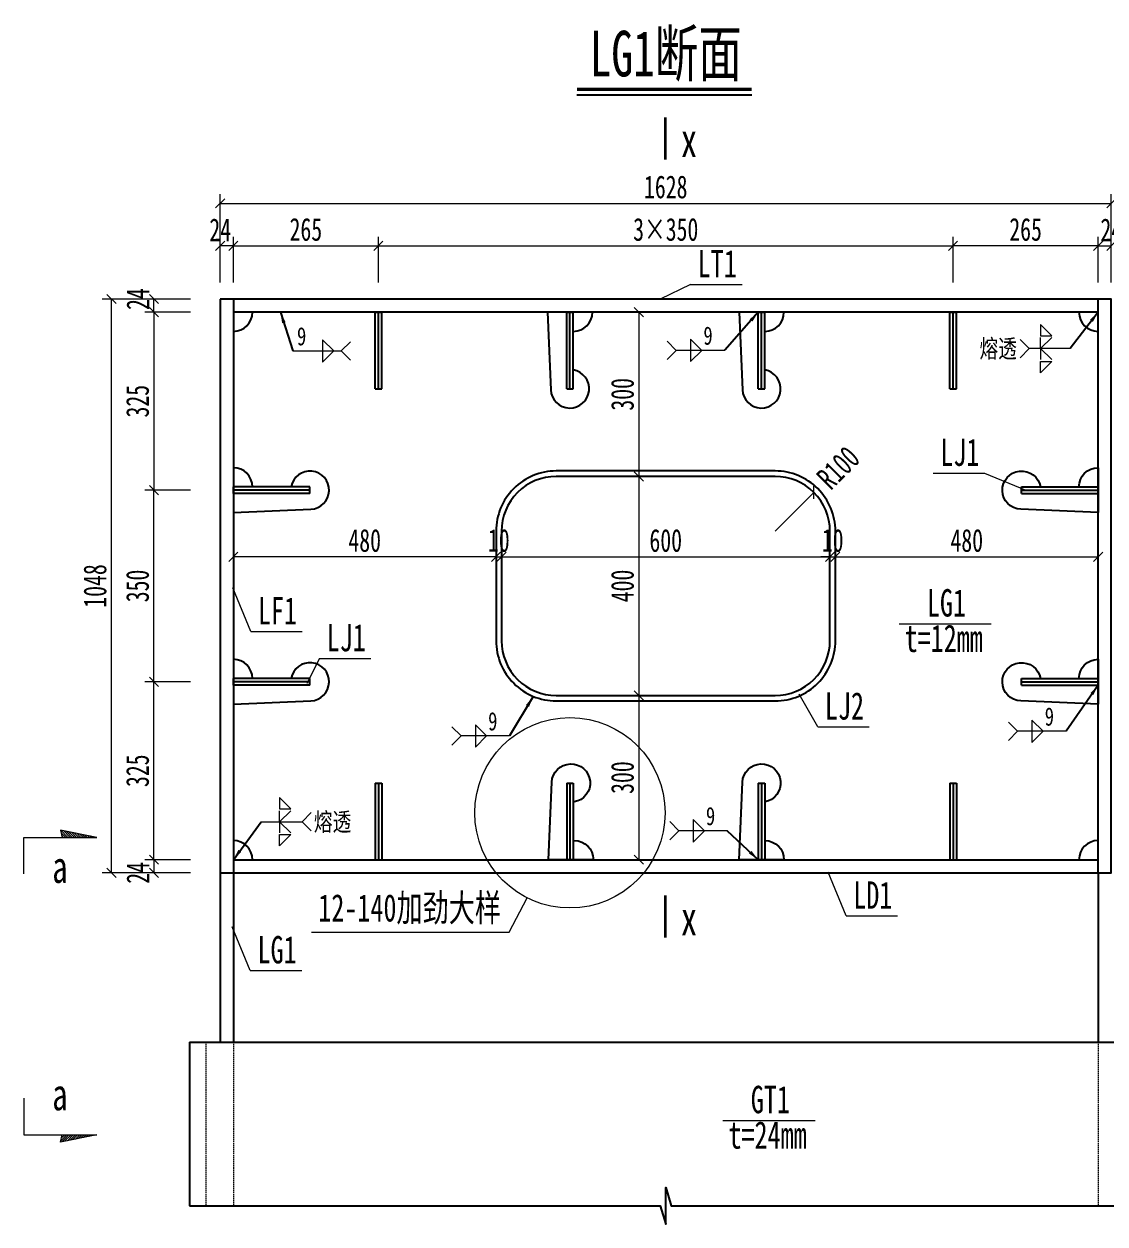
# Model space of a CAD drawing. Header units: millimetres. Extents: x -89049 to 410567, y -307459 to -100425.
# Drawn here: x 78221 to 80196, y -266359 to -264167 of the extents above; entities that cross this region are included whole.
import ezdxf
from ezdxf.enums import TextEntityAlignment as Align

# ---------------------------------------------------------------- set-up
doc = ezdxf.new("R2010")
doc.units = ezdxf.units.MM
doc.linetypes.add('DASHED', pattern=[0.75, 0.5, -0.25])
doc.layers.get('Defpoints').update_dxf_attribs({"color": 8})
for name, color, linetype, lineweight in [('Dim', 4, 'Continuous', 15), ('文字', 7, 'Continuous', 15), ('标注线及字体', 2, 'Continuous', 15), ('粗线', 3, 'Continuous', 35), ('细实线', 4, 'Continuous', 15), ('虚线', 7, 'DASHED', 13), ('钢板粗线', 1, 'Continuous', 25)]:
    doc.layers.add(name, color=color, linetype=linetype, lineweight=lineweight)
doc.layers.add('Text', color=4, linetype='Continuous')
doc.styles.add('111', font='', dxfattribs={"width": 0.7})
doc.styles.add('BM_Dim', font='', dxfattribs={"width": 0.85})
doc.styles.add('SMEDI', font='', dxfattribs={"width": 0.75})
doc.styles.get("Standard").update_dxf_attribs({"font": ''})
doc.styles.get('111').set_extended_font_data('仿宋_GB2312')
doc.styles.get('BM_Dim').set_extended_font_data('仿宋_GB2312')
doc.styles.get('SMEDI').set_extended_font_data('仿宋_GB2312')
doc.styles.get('Standard').set_extended_font_data('仿宋_GB2312')
doc.dimstyles.new('200', dxfattribs={"dimscale": 0, "dimtxt": 2.5, "dimasz": 1, "dimexe": 1, "dimexo": 1, "dimgap": 0.6, "dimtad": 1, "dimdec": 0, "dimdsep": 46, "dimtxsty": '111', "dimblk": 'OBLIQUE', "dimcen": 0, "dimclrd": 4, "dimclre": 4, "dimclrt": 4, "dimadec": 1, "dimazin": 2, "dimtfac": 1, "dimtdec": 0, "dimtix": 1, "dimtmove": 2, "dimatfit": 3, "dimfxl": 4, "dimfxlon": 1, "dimtolj": 1, "dimlwd": -1, "dimlwe": -1, "dimarcsym": 0})
doc.dimstyles.new('MSteel_1.0_1.0', dxfattribs={"dimtxt": 3, "dimasz": 1.2, "dimexe": 1, "dimexo": 1, "dimgap": 1, "dimtad": 3, "dimtoh": 1, "dimdec": 0, "dimzin": 0, "dimdsep": 46, "dimtxsty": 'Standard', "dimblk": 'ARCHTICK', "dimcen": 0.09, "dimclrd": 3, "dimclre": 3, "dimadec": 0, "dimazin": 0, "dimtfac": 1, "dimtdec": 4, "dimtofl": 0, "dimtmove": 0, "dimatfit": 3, "dimfxl": 1, "dimtolj": 1, "dimtzin": 0, "dimarcsym": 0})

# ---------------------------------------------------------------- blocks, each defined once
blk = doc.blocks.new('12-140加劲 有焊孔')
at = {"layer": '钢板粗线'}
for p, q in [((41, 0), (35, 141.5)), ((-41, 0), (41, 0))]:
    blk.add_line(p, q, dxfattribs=at)
for centre, start, end in [((0, 140), 2.441, 260.1291), ((-6, 0), 90, 180)]:
    blk.add_arc(centre, 35, start, end, dxfattribs=at)
blk = doc.blocks.new('12-140加劲 无焊孔')
at = {"layer": 'Defpoints'}
blk.add_line((0, -140), (0, 0), dxfattribs=at)
at = {"layer": '钢板粗线'}
for p, q in [((-6, 0), (6, 0)), ((-6, -140), (-6, 0)), ((6, -140), (6, 0)), ((-6, -140), (6, -140))]:
    blk.add_line(p, q, dxfattribs=at)
blk = doc.blocks.new('_Oblique')
at = {"color": 0, "linetype": 'ByBlock', "lineweight": -2}
blk.add_line((-0.5, -0.5), (0.5, 0.5), dxfattribs=at)
blk = doc.blocks.new('*D2202')
at = {"layer": 'Defpoints', "color": 0, "transparency": 16777216}
for p in [(78868.1, -264572.3), (78603.1, -264693.5), (78868.1, -264693.5)]:
    blk.add_point(p, dxfattribs=at)
at = {"layer": '细实线', "color": 4, "transparency": 16777216}
for p, q in [((78603.1, -264639), (78603.1, -264555.7)), ((78868.1, -264639), (78868.1, -264555.7)), ((78603.1, -264572.3), (78868.1, -264572.3))]:
    blk.add_line(p, q, dxfattribs=at)
at = {"layer": '细实线', "color": 4, "transparency": 16777216, "xscale": 16.66666666666666, "yscale": 16.66666666666666, "zscale": 16.66666666666666, "rotation": 180}
blk.add_blockref('_Oblique', (78603.1, -264572.3), dxfattribs=at)
at = {"layer": '细实线', "color": 4, "transparency": 16777216, "xscale": 16.66666666666666, "yscale": 16.66666666666666, "zscale": 16.66666666666666}
blk.add_blockref('_Oblique', (78868.1, -264572.3), dxfattribs=at)
at = {"layer": '细实线', "color": 4, "transparency": 16777216, "insert": (78735.6, -264542.5), "char_height": 41.67, "attachment_point": 5, "style": '111'}
blk.add_mtext('\\A1;265', dxfattribs=at)
blk = doc.blocks.new('*D2203')
at = {"layer": 'Defpoints', "color": 0, "transparency": 16777216}
for p in [(79918.1, -264572.3), (78868.1, -264693.5), (79918.1, -264693.5)]:
    blk.add_point(p, dxfattribs=at)
at = {"layer": '细实线', "color": 4, "transparency": 16777216}
for p, q in [((78868.1, -264639), (78868.1, -264555.7)), ((79918.1, -264639), (79918.1, -264555.7)), ((78868.1, -264572.3), (79918.1, -264572.3))]:
    blk.add_line(p, q, dxfattribs=at)
at = {"layer": '细实线', "color": 4, "transparency": 16777216, "xscale": 16.66666666666666, "yscale": 16.66666666666666, "zscale": 16.66666666666666, "rotation": 180}
blk.add_blockref('_Oblique', (78868.1, -264572.3), dxfattribs=at)
at = {"layer": '细实线', "color": 4, "transparency": 16777216, "xscale": 16.66666666666666, "yscale": 16.66666666666666, "zscale": 16.66666666666666}
blk.add_blockref('_Oblique', (79918.1, -264572.3), dxfattribs=at)
at = {"layer": '细实线', "color": 4, "transparency": 16777216, "insert": (79393.1, -264542.5), "char_height": 41.67, "attachment_point": 5, "style": '111'}
blk.add_mtext('\\A1;3×350', dxfattribs=at)
blk = doc.blocks.new('*D2204')
at = {"layer": 'Defpoints', "color": 0, "transparency": 16777216}
for p in [(79918.1, -264572.3), (79918.1, -264695.5), (80183.1, -264693.5)]:
    blk.add_point(p, dxfattribs=at)
at = {"layer": '细实线', "color": 4, "transparency": 16777216}
for p, q in [((79918.1, -264639), (79918.1, -264555.7)), ((80183.1, -264639), (80183.1, -264555.7)), ((80183.1, -264572.3), (79918.1, -264572.3))]:
    blk.add_line(p, q, dxfattribs=at)
at = {"layer": '细实线', "color": 4, "transparency": 16777216, "xscale": 16.66666666666666, "yscale": 16.66666666666666, "zscale": 16.66666666666666, "rotation": 180}
blk.add_blockref('_Oblique', (79918.1, -264572.3), dxfattribs=at)
at = {"layer": '细实线', "color": 4, "transparency": 16777216, "xscale": 16.66666666666666, "yscale": 16.66666666666666, "zscale": 16.66666666666666}
blk.add_blockref('_Oblique', (80183.1, -264572.3), dxfattribs=at)
at = {"layer": '细实线', "color": 4, "transparency": 16777216, "insert": (80050.6, -264542.5), "char_height": 41.67, "attachment_point": 5, "style": '111'}
blk.add_mtext('\\A1;265', dxfattribs=at)
blk = doc.blocks.new('*D2205')
at = {"layer": 'Defpoints', "color": 0, "transparency": 16777216}
for p in [(80207.1, -264494.7), (78579.1, -264669.5), (80207.1, -264669.5)]:
    blk.add_point(p, dxfattribs=at)
at = {"layer": '细实线', "color": 4, "transparency": 16777216}
for p, q in [((78579.1, -264561.4), (78579.1, -264478.1)), ((80207.1, -264561.4), (80207.1, -264478.1)), ((78579.1, -264494.7), (80207.1, -264494.7))]:
    blk.add_line(p, q, dxfattribs=at)
at = {"layer": '细实线', "color": 4, "transparency": 16777216, "xscale": 16.66666666666666, "yscale": 16.66666666666666, "zscale": 16.66666666666666, "rotation": 180}
blk.add_blockref('_Oblique', (78579.1, -264494.7), dxfattribs=at)
at = {"layer": '细实线', "color": 4, "transparency": 16777216, "xscale": 16.66666666666666, "yscale": 16.66666666666666, "zscale": 16.66666666666666}
blk.add_blockref('_Oblique', (80207.1, -264494.7), dxfattribs=at)
at = {"layer": '细实线', "color": 4, "transparency": 16777216, "insert": (79393.1, -264464.9), "char_height": 41.67, "attachment_point": 5, "style": '111'}
blk.add_mtext('\\A1;1628', dxfattribs=at)
blk = doc.blocks.new('*D2206')
at = {"layer": 'Defpoints', "color": 0, "transparency": 16777216}
for p in [(78579.1, -264572.3), (78579.1, -264693.5), (78603.1, -264693.5)]:
    blk.add_point(p, dxfattribs=at)
at = {"layer": '细实线', "color": 4, "transparency": 16777216}
for p, q in [((78579.1, -264639), (78579.1, -264555.7)), ((78603.1, -264639), (78603.1, -264555.7)), ((78603.1, -264572.3), (78579.1, -264572.3))]:
    blk.add_line(p, q, dxfattribs=at)
at = {"layer": '细实线', "color": 4, "transparency": 16777216, "xscale": 16.66666666666666, "yscale": 16.66666666666666, "zscale": 16.66666666666666, "rotation": 180}
blk.add_blockref('_Oblique', (78579.1, -264572.3), dxfattribs=at)
at = {"layer": '细实线', "color": 4, "transparency": 16777216, "xscale": 16.66666666666666, "yscale": 16.66666666666666, "zscale": 16.66666666666666}
blk.add_blockref('_Oblique', (78603.1, -264572.3), dxfattribs=at)
at = {"layer": '细实线', "color": 4, "transparency": 16777216, "insert": (78579.1, -264543), "char_height": 41.67, "attachment_point": 5, "style": '111'}
blk.add_mtext('\\A1;24', dxfattribs=at)
blk = doc.blocks.new('*D2207')
at = {"layer": 'Defpoints', "color": 0, "transparency": 16777216}
for p in [(80207.1, -264572.3), (80183.1, -264693.5), (80207.1, -264693.5)]:
    blk.add_point(p, dxfattribs=at)
at = {"layer": '细实线', "color": 4, "transparency": 16777216}
for p, q in [((80183.1, -264639), (80183.1, -264555.7)), ((80207.1, -264639), (80207.1, -264555.7)), ((80183.1, -264572.3), (80207.1, -264572.3))]:
    blk.add_line(p, q, dxfattribs=at)
at = {"layer": '细实线', "color": 4, "transparency": 16777216, "xscale": 16.66666666666666, "yscale": 16.66666666666666, "zscale": 16.66666666666666, "rotation": 180}
blk.add_blockref('_Oblique', (80183.1, -264572.3), dxfattribs=at)
at = {"layer": '细实线', "color": 4, "transparency": 16777216, "xscale": 16.66666666666666, "yscale": 16.66666666666666, "zscale": 16.66666666666666}
blk.add_blockref('_Oblique', (80207.1, -264572.3), dxfattribs=at)
at = {"layer": '细实线', "color": 4, "transparency": 16777216, "insert": (80207.1, -264543), "char_height": 41.67, "attachment_point": 5, "style": '111'}
blk.add_mtext('\\A1;24', dxfattribs=at)
blk = doc.blocks.new('*D2208')
at = {"layer": 'Defpoints', "color": 0, "transparency": 16777216}
for p in [(78458, -265368.5), (78603.1, -265368.5), (78579.1, -265693.5)]:
    blk.add_point(p, dxfattribs=at)
at = {"layer": '细实线', "color": 4, "transparency": 16777216}
for p, q in [((78524.6, -265368.5), (78441.3, -265368.5)), ((78458, -265693.5), (78458, -265368.5)), ((78524.6, -265693.5), (78441.3, -265693.5))]:
    blk.add_line(p, q, dxfattribs=at)
at = {"layer": '细实线', "color": 4, "transparency": 16777216, "xscale": 16.66666666666666, "yscale": 16.66666666666666, "zscale": 16.66666666666666}
for p, rotation in [((78458, -265368.5), 90), ((78458, -265693.5), 270)]:
    blk.add_blockref('_Oblique', p, dxfattribs=dict(at, rotation=rotation))
at = {"layer": '细实线', "color": 4, "transparency": 16777216, "insert": (78428.2, -265531), "char_height": 41.67, "attachment_point": 5, "rotation": 90, "style": '111'}
blk.add_mtext('\\A1;325', dxfattribs=at)
blk = doc.blocks.new('*D2209')
at = {"layer": 'Defpoints', "color": 0, "transparency": 16777216}
for p in [(78458, -265018.5), (78603.1, -265018.5), (78603.1, -265368.5)]:
    blk.add_point(p, dxfattribs=at)
at = {"layer": '细实线', "color": 4, "transparency": 16777216}
for p, q in [((78524.6, -265018.5), (78441.3, -265018.5)), ((78458, -265368.5), (78458, -265018.5)), ((78524.6, -265368.5), (78441.3, -265368.5))]:
    blk.add_line(p, q, dxfattribs=at)
at = {"layer": '细实线', "color": 4, "transparency": 16777216, "xscale": 16.66666666666666, "yscale": 16.66666666666666, "zscale": 16.66666666666666}
for p, rotation in [((78458, -265018.5), 90), ((78458, -265368.5), 270)]:
    blk.add_blockref('_Oblique', p, dxfattribs=dict(at, rotation=rotation))
at = {"layer": '细实线', "color": 4, "transparency": 16777216, "insert": (78428.2, -265193.5), "char_height": 41.67, "attachment_point": 5, "rotation": 90, "style": '111'}
blk.add_mtext('\\A1;350', dxfattribs=at)
blk = doc.blocks.new('*D2210')
at = {"layer": 'Defpoints', "color": 0, "transparency": 16777216}
for p in [(78579.1, -264693.5), (78458, -265018.5), (78603.1, -265018.5)]:
    blk.add_point(p, dxfattribs=at)
at = {"layer": '细实线', "color": 4, "transparency": 16777216}
for p, q in [((78524.6, -264693.5), (78441.3, -264693.5)), ((78458, -264693.5), (78458, -265018.5)), ((78524.6, -265018.5), (78441.3, -265018.5))]:
    blk.add_line(p, q, dxfattribs=at)
at = {"layer": '细实线', "color": 4, "transparency": 16777216, "xscale": 16.66666666666666, "yscale": 16.66666666666666, "zscale": 16.66666666666666}
for p, rotation in [((78458, -264693.5), 90), ((78458, -265018.5), 270)]:
    blk.add_blockref('_Oblique', p, dxfattribs=dict(at, rotation=rotation))
at = {"layer": '细实线', "color": 4, "transparency": 16777216, "insert": (78428.2, -264856), "char_height": 41.67, "attachment_point": 5, "rotation": 90, "style": '111'}
blk.add_mtext('\\A1;325', dxfattribs=at)
blk = doc.blocks.new('*D2211')
at = {"layer": 'Defpoints', "color": 0, "transparency": 16777216}
for p in [(78380.4, -264669.5), (78595.1, -264669.5), (78560.9, -265717.5)]:
    blk.add_point(p, dxfattribs=at)
at = {"layer": '细实线', "color": 4, "transparency": 16777216}
for p, q in [((78447, -264669.5), (78363.7, -264669.5)), ((78380.4, -265717.5), (78380.4, -264669.5)), ((78447, -265717.5), (78363.7, -265717.5))]:
    blk.add_line(p, q, dxfattribs=at)
at = {"layer": '细实线', "color": 4, "transparency": 16777216, "xscale": 16.66666666666666, "yscale": 16.66666666666666, "zscale": 16.66666666666666}
for p, rotation in [((78380.4, -264669.5), 90), ((78380.4, -265717.5), 270)]:
    blk.add_blockref('_Oblique', p, dxfattribs=dict(at, rotation=rotation))
at = {"layer": '细实线', "color": 4, "transparency": 16777216, "insert": (78350.5, -265193.5), "char_height": 41.67, "attachment_point": 5, "rotation": 90, "style": '111'}
blk.add_mtext('\\A1;1048', dxfattribs=at)
blk = doc.blocks.new('*D2212')
at = {"layer": 'Defpoints', "color": 0, "transparency": 16777216}
for p in [(78579.1, -265693.5), (78458, -265717.5), (78579.1, -265717.5)]:
    blk.add_point(p, dxfattribs=at)
at = {"layer": '细实线', "color": 4, "transparency": 16777216}
for p, q in [((78524.6, -265693.5), (78441.3, -265693.5)), ((78458, -265693.5), (78458, -265717.5)), ((78524.6, -265717.5), (78441.3, -265717.5))]:
    blk.add_line(p, q, dxfattribs=at)
at = {"layer": '细实线', "color": 4, "transparency": 16777216, "xscale": 16.66666666666666, "yscale": 16.66666666666666, "zscale": 16.66666666666666}
for p, rotation in [((78458, -265693.5), 90), ((78458, -265717.5), 270)]:
    blk.add_blockref('_Oblique', p, dxfattribs=dict(at, rotation=rotation))
at = {"layer": '细实线', "color": 4, "transparency": 16777216, "insert": (78428.6, -265717.5), "char_height": 41.67, "attachment_point": 5, "rotation": 90, "style": '111'}
blk.add_mtext('\\A1;24', dxfattribs=at)
blk = doc.blocks.new('*D2213')
at = {"layer": 'Defpoints', "color": 0, "transparency": 16777216}
for p in [(78458, -264669.5), (78579.1, -264669.5), (78579.1, -264693.5)]:
    blk.add_point(p, dxfattribs=at)
at = {"layer": '细实线', "color": 4, "transparency": 16777216}
for p, q in [((78524.6, -264669.5), (78441.3, -264669.5)), ((78458, -264693.5), (78458, -264669.5)), ((78524.6, -264693.5), (78441.3, -264693.5))]:
    blk.add_line(p, q, dxfattribs=at)
at = {"layer": '细实线', "color": 4, "transparency": 16777216, "xscale": 16.66666666666666, "yscale": 16.66666666666666, "zscale": 16.66666666666666}
for p, rotation in [((78458, -264669.5), 90), ((78458, -264693.5), 270)]:
    blk.add_blockref('_Oblique', p, dxfattribs=dict(at, rotation=rotation))
at = {"layer": '细实线', "color": 4, "transparency": 16777216, "insert": (78428.6, -264669.5), "char_height": 41.67, "attachment_point": 5, "rotation": 90, "style": '111'}
blk.add_mtext('\\A1;24', dxfattribs=at)
blk = doc.blocks.new('*D2214')
at = {"layer": 'Defpoints', "color": 0, "transparency": 16777216}
for p in [(79376.1, -264693.5), (79343.9, -264993.5), (79369.4, -264993.5)]:
    blk.add_point(p, dxfattribs=at)
at = {"layer": '细实线', "color": 4, "transparency": 16777216}
for p, q in [((79359.4, -264693.5), (79327.2, -264693.5)), ((79343.9, -264693.5), (79343.9, -264993.5)), ((79352.8, -264993.5), (79327.2, -264993.5))]:
    blk.add_line(p, q, dxfattribs=at)
at = {"layer": '细实线', "color": 4, "transparency": 16777216, "xscale": 16.66666666666666, "yscale": 16.66666666666666, "zscale": 16.66666666666666}
for p, rotation in [((79343.9, -264693.5), 90), ((79343.9, -264993.5), 270)]:
    blk.add_blockref('_Oblique', p, dxfattribs=dict(at, rotation=rotation))
at = {"layer": '细实线', "color": 4, "transparency": 16777216, "insert": (79314.1, -264843.5), "char_height": 41.67, "attachment_point": 5, "rotation": 90, "style": '111'}
blk.add_mtext('\\A1;300', dxfattribs=at)
blk = doc.blocks.new('*D2215')
at = {"layer": 'Defpoints', "color": 0, "transparency": 16777216}
for p in [(79376.1, -264993.5), (79343.9, -265393.5), (79369.4, -265393.5)]:
    blk.add_point(p, dxfattribs=at)
at = {"layer": '细实线', "color": 4, "transparency": 16777216}
for p, q in [((79359.4, -264993.5), (79327.2, -264993.5)), ((79343.9, -264993.5), (79343.9, -265393.5)), ((79352.8, -265393.5), (79327.2, -265393.5))]:
    blk.add_line(p, q, dxfattribs=at)
at = {"layer": '细实线', "color": 4, "transparency": 16777216, "xscale": 16.66666666666666, "yscale": 16.66666666666666, "zscale": 16.66666666666666}
for p, rotation in [((79343.9, -264993.5), 90), ((79343.9, -265393.5), 270)]:
    blk.add_blockref('_Oblique', p, dxfattribs=dict(at, rotation=rotation))
at = {"layer": '细实线', "color": 4, "transparency": 16777216, "insert": (79314.1, -265193.5), "char_height": 41.67, "attachment_point": 5, "rotation": 90, "style": '111'}
blk.add_mtext('\\A1;400', dxfattribs=at)
blk = doc.blocks.new('*D2216')
at = {"layer": 'Defpoints', "color": 0, "transparency": 16777216}
for p in [(79376.1, -265393.5), (79343.9, -265693.5), (79369.4, -265693.5)]:
    blk.add_point(p, dxfattribs=at)
at = {"layer": '细实线', "color": 4, "transparency": 16777216}
for p, q in [((79359.4, -265393.5), (79327.2, -265393.5)), ((79343.9, -265393.5), (79343.9, -265693.5)), ((79352.8, -265693.5), (79327.2, -265693.5))]:
    blk.add_line(p, q, dxfattribs=at)
at = {"layer": '细实线', "color": 4, "transparency": 16777216, "xscale": 16.66666666666666, "yscale": 16.66666666666666, "zscale": 16.66666666666666}
for p, rotation in [((79343.9, -265393.5), 90), ((79343.9, -265693.5), 270)]:
    blk.add_blockref('_Oblique', p, dxfattribs=dict(at, rotation=rotation))
at = {"layer": '细实线', "color": 4, "transparency": 16777216, "insert": (79314.1, -265543.5), "char_height": 41.67, "attachment_point": 5, "rotation": 90, "style": '111'}
blk.add_mtext('\\A1;300', dxfattribs=at)
blk = doc.blocks.new('*D2217')
at = {"layer": 'Defpoints', "color": 0, "transparency": 16777216}
for p in [(79703.1, -265140.4), (79693.1, -265193.5), (79703.1, -265193.5)]:
    blk.add_point(p, dxfattribs=at)
at = {"layer": '细实线', "color": 4, "transparency": 16777216}
for p, q in [((79693.1, -265140.4), (79676.5, -265140.4)), ((79693.1, -265176.8), (79693.1, -265123.8)), ((79693.1, -265140.4), (79703.1, -265140.4)), ((79703.1, -265176.8), (79703.1, -265123.8)), ((79703.1, -265140.4), (79719.8, -265140.4))]:
    blk.add_line(p, q, dxfattribs=at)
at = {"layer": '细实线', "color": 4, "transparency": 16777216, "xscale": 16.66666666666666, "yscale": 16.66666666666666, "zscale": 16.66666666666666}
blk.add_blockref('_Oblique', (79693.1, -265140.4), dxfattribs=at)
at = {"layer": '细实线', "color": 4, "transparency": 16777216, "xscale": 16.66666666666666, "yscale": 16.66666666666666, "zscale": 16.66666666666666, "rotation": 180}
blk.add_blockref('_Oblique', (79703.1, -265140.4), dxfattribs=at)
at = {"layer": '细实线', "color": 4, "transparency": 16777216, "insert": (79698.1, -265110.6), "char_height": 41.67, "attachment_point": 5, "style": '111'}
blk.add_mtext('\\A1;10', dxfattribs=at)
blk = doc.blocks.new('*D2218')
at = {"layer": 'Defpoints', "color": 0, "transparency": 16777216}
for p in [(80183.1, -265140.4), (79703.1, -265193.5), (80183.1, -265193.5)]:
    blk.add_point(p, dxfattribs=at)
at = {"layer": '细实线', "color": 4, "transparency": 16777216}
for p, q in [((79703.1, -265176.8), (79703.1, -265123.8)), ((79703.1, -265140.4), (80183.1, -265140.4)), ((80183.1, -265176.8), (80183.1, -265123.8))]:
    blk.add_line(p, q, dxfattribs=at)
at = {"layer": '细实线', "color": 4, "transparency": 16777216, "xscale": 16.66666666666666, "yscale": 16.66666666666666, "zscale": 16.66666666666666, "rotation": 180}
blk.add_blockref('_Oblique', (79703.1, -265140.4), dxfattribs=at)
at = {"layer": '细实线', "color": 4, "transparency": 16777216, "xscale": 16.66666666666666, "yscale": 16.66666666666666, "zscale": 16.66666666666666}
blk.add_blockref('_Oblique', (80183.1, -265140.4), dxfattribs=at)
at = {"layer": '细实线', "color": 4, "transparency": 16777216, "insert": (79943.1, -265110.6), "char_height": 41.67, "attachment_point": 5, "style": '111'}
blk.add_mtext('\\A1;480', dxfattribs=at)
blk = doc.blocks.new('*D2219')
at = {"layer": 'Defpoints', "color": 0, "transparency": 16777216}
for p in [(79693.1, -265140.4), (79093.1, -265193.5), (79693.1, -265193.5)]:
    blk.add_point(p, dxfattribs=at)
at = {"layer": '细实线', "color": 4, "transparency": 16777216}
for p, q in [((79093.1, -265176.8), (79093.1, -265123.8)), ((79093.1, -265140.4), (79693.1, -265140.4)), ((79693.1, -265176.8), (79693.1, -265123.8))]:
    blk.add_line(p, q, dxfattribs=at)
at = {"layer": '细实线', "color": 4, "transparency": 16777216, "xscale": 16.66666666666666, "yscale": 16.66666666666666, "zscale": 16.66666666666666, "rotation": 180}
blk.add_blockref('_Oblique', (79093.1, -265140.4), dxfattribs=at)
at = {"layer": '细实线', "color": 4, "transparency": 16777216, "xscale": 16.66666666666666, "yscale": 16.66666666666666, "zscale": 16.66666666666666}
blk.add_blockref('_Oblique', (79693.1, -265140.4), dxfattribs=at)
at = {"layer": '细实线', "color": 4, "transparency": 16777216, "insert": (79393.1, -265110.6), "char_height": 41.67, "attachment_point": 5, "style": '111'}
blk.add_mtext('\\A1;600', dxfattribs=at)
blk = doc.blocks.new('*D2220')
at = {"layer": 'Defpoints', "color": 0, "transparency": 16777216}
for p in [(79093.1, -265140.4), (79083.1, -265193.5), (79093.1, -265193.5)]:
    blk.add_point(p, dxfattribs=at)
at = {"layer": '细实线', "color": 4, "transparency": 16777216}
for p, q in [((79083.1, -265140.4), (79066.5, -265140.4)), ((79083.1, -265176.8), (79083.1, -265123.8)), ((79083.1, -265140.4), (79093.1, -265140.4)), ((79093.1, -265176.8), (79093.1, -265123.8)), ((79093.1, -265140.4), (79109.8, -265140.4))]:
    blk.add_line(p, q, dxfattribs=at)
at = {"layer": '细实线', "color": 4, "transparency": 16777216, "xscale": 16.66666666666666, "yscale": 16.66666666666666, "zscale": 16.66666666666666}
blk.add_blockref('_Oblique', (79083.1, -265140.4), dxfattribs=at)
at = {"layer": '细实线', "color": 4, "transparency": 16777216, "xscale": 16.66666666666666, "yscale": 16.66666666666666, "zscale": 16.66666666666666, "rotation": 180}
blk.add_blockref('_Oblique', (79093.1, -265140.4), dxfattribs=at)
at = {"layer": '细实线', "color": 4, "transparency": 16777216, "insert": (79088.1, -265110.6), "char_height": 41.67, "attachment_point": 5, "style": '111'}
blk.add_mtext('\\A1;10', dxfattribs=at)
blk = doc.blocks.new('*D2221')
at = {"layer": 'Defpoints', "color": 0, "transparency": 16777216}
for p in [(78603.1, -265140.4), (78603.1, -265193.5), (79083.1, -265193.5)]:
    blk.add_point(p, dxfattribs=at)
at = {"layer": '细实线', "color": 4, "transparency": 16777216}
for p, q in [((78603.1, -265176.8), (78603.1, -265123.8)), ((79083.1, -265140.4), (78603.1, -265140.4)), ((79083.1, -265176.8), (79083.1, -265123.8))]:
    blk.add_line(p, q, dxfattribs=at)
at = {"layer": '细实线', "color": 4, "transparency": 16777216, "xscale": 16.66666666666666, "yscale": 16.66666666666666, "zscale": 16.66666666666666, "rotation": 180}
blk.add_blockref('_Oblique', (78603.1, -265140.4), dxfattribs=at)
at = {"layer": '细实线', "color": 4, "transparency": 16777216, "xscale": 16.66666666666666, "yscale": 16.66666666666666, "zscale": 16.66666666666666}
blk.add_blockref('_Oblique', (79083.1, -265140.4), dxfattribs=at)
at = {"layer": '细实线', "color": 4, "transparency": 16777216, "insert": (78843.1, -265110.6), "char_height": 41.67, "attachment_point": 5, "style": '111'}
blk.add_mtext('\\A1;480', dxfattribs=at)
blk = doc.blocks.new('*D2222')
at = {"layer": 'Defpoints', "color": 0, "transparency": 16777216}
for p in [(79663.6, -265022.6), (79593.1, -265093.5)]:
    blk.add_point(p, dxfattribs=at)
at = {"layer": '细实线', "color": 4, "transparency": 16777216}
for p, q in [((79663.6, -265022.6), (79593.1, -265093.5)), ((79593.1, -265093.5), (79663.6, -265022.6))]:
    blk.add_line(p, q, dxfattribs=at)
at = {"layer": '细实线', "color": 4, "transparency": 16777216, "xscale": 16.66666666666666, "yscale": 16.66666666666666, "zscale": 16.66666666666666, "rotation": 45.17574889307387}
blk.add_blockref('_Oblique', (79663.6, -265022.6), dxfattribs=at)
at = {"layer": '细实线', "color": 4, "transparency": 16777216, "insert": (79708.2, -264977.7), "char_height": 41.67, "attachment_point": 5, "rotation": 45.1757, "style": '111'}
blk.add_mtext('\\A1;R100', dxfattribs=at)
blk = doc.blocks.new('_ArchTick')
at = {"color": 0, "linetype": 'ByBlock', "const_width": 0.15}
blk.add_lwpolyline([(-0.5, -0.5), (0.5, 0.5)], dxfattribs=at)
blk = doc.blocks.new('角焊缝1')
at = {"layer": 'Dim'}
blk.add_line((-3101.17, 370.22), (-3106.48, 370.22), dxfattribs=at)
blk.add_lwpolyline([(-3107.48, 369.22), (-3106.48, 370.22), (-3107.48, 371.22)], dxfattribs=at)
blk.add_lwpolyline([(-3104.91, 371.45), (-3104.91, 368.99), (-3103.68, 370.22)], close=True, dxfattribs=at)
blk = doc.blocks.new('全融透2')
at = {"layer": 'Dim'}
blk.add_line((0, 0), (-4.48, 0), dxfattribs=at)
for points in [[(-3.23, 2.65), (-3.23, 1.41), (-2, 1.41)], [(-3.23, -2.65), (-3.23, -1.41), (-2, -1.41)]]:
    blk.add_lwpolyline(points, close=True, dxfattribs=at)
for points in [[(-5.48, 1), (-4.48, 0), (-5.48, -1)], [(-2, 1.21), (-3.23, 0), (-3.23, 1.21)], [(-2, -1.21), (-3.23, 0), (-3.23, -1.21)]]:
    blk.add_lwpolyline(points, dxfattribs=at)
at = {"layer": 'Text', "style": 'SMEDI', "width": 0.75}
blk.add_text('熔透', height=2, dxfattribs=at).set_placement((-9.92, 0), align=Align.MIDDLE_LEFT)
blk = doc.blocks.new('全融透1')
at = {"layer": 'Dim'}
blk.add_line((0, 0), (4.48, 0), dxfattribs=at)
for points in [[(2, 2.65), (2, 1.41), (3.23, 1.41)], [(2, -2.65), (2, -1.41), (3.23, -1.41)]]:
    blk.add_lwpolyline(points, close=True, dxfattribs=at)
for points in [[(3.23, 1.21), (2, 0), (2, 1.21)], [(3.23, -1.21), (2, 0), (2, -1.21)], [(5.48, 1), (4.48, 0), (5.48, -1)]]:
    blk.add_lwpolyline(points, dxfattribs=at)
at = {"layer": 'Text', "style": 'SMEDI', "width": 0.75}
blk.add_text('熔透', height=2, dxfattribs=at).set_placement((5.77, 0), align=Align.MIDDLE_LEFT)
blk = doc.blocks.new('角焊缝2')
at = {"layer": 'Dim'}
blk.add_line((-3138.01, 370.22), (-3132.7, 370.22), dxfattribs=at)
blk.add_lwpolyline([(-3134.75, 371.45), (-3134.75, 368.99), (-3133.52, 370.22)], close=True, dxfattribs=at)
blk.add_lwpolyline([(-3131.7, 369.22), (-3132.7, 370.22), (-3131.7, 371.22)], dxfattribs=at)
blk = doc.blocks.new('剖面箭头')
at = {"ltscale": 10}
h = blk.add_hatch(dxfattribs=at)
h.set_pattern_fill('ANSI31', color=2, style=0)
h.set_pattern_definition([(45, (-182.99888, -777.8594), (-0.088388348, 0.088388348), [])])
h.paths.add_polyline_path([(6, -3), (3.15, -3), (3, -3.6)])
at = {"color": 3, "ltscale": 10}
blk.add_line((0, 0), (0, -3), dxfattribs=at)
at = {"color": 2, "ltscale": 10}
for p, q in [((0, -3), (6, -3)), ((6, -3), (3, -3.6)), ((3, -3.6), (3.15, -3))]:
    blk.add_line(p, q, dxfattribs=at)

msp = doc.modelspace()

# ---------------------------------------------------------------- linework, layer by layer
at = {"color": 4}
msp.add_line((79230.7, -264296.4), (79550.2, -264296.4), dxfattribs=at)
at = {"color": 6, "const_width": 6}
msp.add_lwpolyline([(79230.7, -264286.4), (79550.2, -264286.4)], dxfattribs=at)
at = {"color": 4}
msp.add_lwpolyline([(78523.1, -266325.5), (79383.1, -266325.5), (79393.1, -266358.9), (79393.1, -266292.2), (79403.1, -266325.5), (79416.5, -266325.5), (80263.1, -266325.5)], dxfattribs=at)
at = {"layer": '粗线'}
for p, q in [((79392.8, -264414.4), (79392.8, -264337.6)), ((79392.8, -265835.5), (79392.8, -265758.8))]:
    msp.add_line(p, q, dxfattribs=at)
at = {"layer": '细实线'}
for p, q in [((79438.4, -264643.1), (79383.2, -264669.5)), ((79438.4, -264643.1), (79532.5, -264643.1)), ((79881.4, -264987.4), (79975.6, -264987.4)), ((79975.6, -264987.4), (80051.2, -265018.5)), ((78635, -265276.9), (78602, -265196.8)), ((79819.4, -265262.4), (79987.7, -265262.4)), ((78635, -265276.9), (78729, -265276.9)), ((78760.3, -265325.9), (78737.3, -265371.7)), ((78760.3, -265325.9), (78854.5, -265325.9)), ((79670.8, -265450.7), (79636.7, -265391)), ((79670.8, -265450.7), (79764.8, -265450.7)), ((79722.6, -265796.3), (79689.6, -265716.2)), ((79107.2, -265825.9), (79140, -265763.1)), ((79722.6, -265796.3), (79816.6, -265796.3)), ((78634.1, -265896.1), (78601.1, -265816)), ((78746, -265825.9), (79107.2, -265825.9)), ((78634.1, -265896.1), (78728.2, -265896.1)), ((79497.6, -266169.6), (79665.8, -266169.6))]:
    msp.add_line(p, q, dxfattribs=at)
msp.add_circle((79218.1, -265607.8), 173.9, dxfattribs=at)
at = {"layer": '虚线', "ltscale": 5}
for p, q in [((78553.1, -266026.6), (78553.1, -266325.5)), ((78603.1, -266026.6), (78603.1, -266325.5)), ((80183.1, -266026.6), (80183.1, -266325.5))]:
    msp.add_line(p, q, dxfattribs=at)
at = {"layer": '钢板粗线'}
for p, q in [((78603.1, -264669.5), (78603.1, -265717.5)), ((80183.1, -265717.5), (80183.1, -264669.5)), ((80183.1, -264693.5), (78603.1, -264693.5)), ((78603.1, -265693.5), (80183.1, -265693.5)), ((78579.1, -265717.5), (78579.1, -266026.6)), ((78603.1, -265717.5), (78603.1, -266026.6)), ((80183.1, -265717.5), (80183.1, -266026.6)), ((78523.1, -266026.6), (78523.1, -266325.5)), ((78523.1, -266026.6), (80263.1, -266026.6))]:
    msp.add_line(p, q, dxfattribs=at)
msp.add_lwpolyline([(78579.1, -264669.5), (78579.1, -265717.5), (80207.1, -265717.5), (80207.1, -264669.5)], close=True, dxfattribs=at)
for points in [[(79083.1, -265093.5), (79083.1, -265293.5, 0.414214), (79193.1, -265403.5), (79593.1, -265403.5, 0.414214), (79703.1, -265293.5), (79703.1, -265093.5, 0.414214), (79593.1, -264983.5), (79193.1, -264983.5, 0.414214)], [(79093.1, -265093.5), (79093.1, -265293.5, 0.414214), (79193.1, -265393.5), (79593.1, -265393.5, 0.414214), (79693.1, -265293.5), (79693.1, -265093.5, 0.414214), (79593.1, -264993.5), (79193.1, -264993.5, 0.414214)]]:
    msp.add_lwpolyline(points, format="xyb", close=True, dxfattribs=at)
for centre, start, end in [((78603.1, -264693.5), 270, 0), ((80183.1, -264693.5), 180, 270), ((78603.1, -265693.5), 0, 90), ((80183.1, -265693.5), 90, 180)]:
    msp.add_arc(centre, 35, start, end, dxfattribs=at)

# ---------------------------------------------------------------- block references
at = {"layer": 'Dim'}
for p, xscale, yscale, zscale, rotation in [((78220.6, -265719.3), -22.22222222222214, 22.22222222222215, 22.22222222222215, 180.0000000000007), ((78220.6, -266129.2), 22.22222222222214, 22.22222222222214, 22.22222222222214, 359.9999999999993)]:
    msp.add_blockref('剖面箭头', p, dxfattribs=dict(at, xscale=xscale, yscale=yscale, zscale=zscale, rotation=rotation))
at = {"layer": '细实线'}
for p in [(78868.1, -264693.5), (79218.1, -264693.5), (79568.1, -264693.5), (79918.1, -264693.5)]:
    msp.add_blockref('12-140加劲 无焊孔', p, dxfattribs=at)
for name, p, rotation in [('12-140加劲 有焊孔', (79218.1, -264693.5), 180), ('12-140加劲 有焊孔', (79568.1, -264693.5), 180), ('12-140加劲 有焊孔', (78603.1, -265018.5), 270), ('12-140加劲 无焊孔', (78603.1, -265018.5), 90.00000000000001), ('12-140加劲 有焊孔', (78603.1, -265368.5), 270), ('12-140加劲 无焊孔', (78603.1, -265368.5), 90.00000000000001)]:
    msp.add_blockref(name, p, dxfattribs=dict(at, rotation=rotation))
at = {"layer": '细实线', "xscale": 16.66666666666666, "yscale": 16.66666666666666, "zscale": 16.66666666666666}
for name, p in [('全融透2', (80131.7, -264759.9)), ('角焊缝2', (131012, -270934.6)), ('角焊缝1', (131187.1, -270933.5)), ('角焊缝1', (130793.8, -271637.8)), ('角焊缝1', (131810.7, -271629.2)), ('全融透1', (78654.1, -265624.2)), ('角焊缝1', (131191.7, -271811))]:
    msp.add_blockref(name, p, dxfattribs=at)
at = {"layer": '细实线', "xscale": -1}
for name, p, rotation in [('12-140加劲 有焊孔', (80183.1, -265018.5), 89.99999999999972), ('12-140加劲 无焊孔', (80183.1, -265018.5), 270), ('12-140加劲 有焊孔', (80183.1, -265368.5), 89.99999999999972), ('12-140加劲 无焊孔', (80183.1, -265368.5), 270), ('12-140加劲 无焊孔', (78868.1, -265693.5), 180), ('12-140加劲 无焊孔', (79218.1, -265693.5), 180), ('12-140加劲 无焊孔', (79568.1, -265693.5), 180), ('12-140加劲 无焊孔', (79918.1, -265693.5), 180)]:
    msp.add_blockref(name, p, dxfattribs=dict(at, rotation=rotation))
for p in [(79219.9, -265693.5), (79568.1, -265693.5)]:
    msp.add_blockref('12-140加劲 有焊孔', p, dxfattribs=at)

# ---------------------------------------------------------------- texts
at = {"layer": 'Text', "style": 'SMEDI', "width": 0.75}
for p in [(78719.4, -264737.4), (79461.9, -264736.2), (79068.6, -265440.6), (80085.5, -265432), (79466.5, -265613.8)]:
    msp.add_text('9', height=33.3, dxfattribs=at).set_placement(p, align=Align.MIDDLE_LEFT)
at = {"layer": '文字', "style": 'BM_Dim', "width": 0.7}
for s, height, p in [('x', 62.5, (79435.6, -264410.2)), ('a', 58.3, (78286.2, -265735.8)), ('x', 62.5, (79435.6, -265831.4)), ('a', 58.3, (78286.2, -266151.2))]:
    msp.add_text(s, height=height, dxfattribs=at).set_placement(p, align=Align.CENTER)
for s, p in [('LT1', (79487.2, -264644.9)), ('LJ1', (79930.4, -264989.2)), ('LG1', (79906, -265264.3)), ('LF1', (78683.8, -265278.8)), ('LJ1', (78809.3, -265327.8)), ('t=12mm', (79901, -265329.1)), ('LJ2', (79719.6, -265452.6)), ('LD1', (79771.4, -265798.1)), ('12-140加劲大样', (78925.2, -265821.4)), ('LG1', (78683, -265897.9)), ('GT1', (79584.2, -266171.5)), ('t=24mm', (79579.1, -266236.3))]:
    msp.add_text(s, height=50, dxfattribs=at).set_placement(p, align=Align.BOTTOM_CENTER)
at = {"layer": '标注线及字体', "style": '111', "width": 0.7}
msp.add_text('LG1断面', height=83.33, dxfattribs=at).set_placement((79393.1, -264219.8), align=Align.MIDDLE)

# ---------------------------------------------------------------- dimensions: what is measured, and where the dimension line sits
at = {"layer": '细实线'}
for base, p1, p2, override, picture, middle in [((80207.1, -264494.7), (78579.1, -264669.5), (80207.1, -264669.5), {"dimscale": 16.666667}, '*D2205', (79393.1, -264464.9)), ((78868.1, -264572.3), (78603.1, -264693.5), (78868.1, -264693.5), {"dimscale": 16.666667}, '*D2202', (78735.6, -264542.5)), ((79093.1, -265140.4), (79083.1, -265193.5), (79093.1, -265193.5), {"dimscale": 16.666667, "dimblk": 'Oblique'}, '*D2220', (79088.1, -265110.6)), ((79693.1, -265140.4), (79093.1, -265193.5), (79693.1, -265193.5), {"dimscale": 16.666667, "dimblk": 'Oblique'}, '*D2219', (79393.1, -265110.6)), ((79703.1, -265140.4), (79693.1, -265193.5), (79703.1, -265193.5), {"dimscale": 16.666667, "dimblk": 'Oblique'}, '*D2217', (79698.1, -265110.6)), ((80183.1, -265140.4), (79703.1, -265193.5), (80183.1, -265193.5), {"dimscale": 16.666667, "dimblk": 'Oblique'}, '*D2218', (79943.1, -265110.6))]:
    dim = msp.add_linear_dim(base=base, p1=p1, p2=p2, dimstyle='200', override=override, dxfattribs=at)
    dim.commit()
    dim.dimension.update_dxf_attribs({"geometry": picture, "text_midpoint": middle})
dim = msp.add_linear_dim(base=(78579.1, -264572.3), p1=(78603.1, -264693.5), p2=(78579.1, -264693.5), dimstyle='200', override={"dimscale": 16.666667, "dimblk": 'Oblique'}, dxfattribs=at)
dim.commit()
dim.dimension.update_dxf_attribs({"geometry": '*D2206', "text_midpoint": (78579.1, -264543), "dimtype": 160})
dim = msp.add_linear_dim(base=(79918.1, -264572.3), p1=(78868.1, -264693.5), p2=(79918.1, -264693.5), text='3×350', dimstyle='200', override={"dimscale": 16.666667, "dimtxsty": '111'}, dxfattribs=at)
dim.commit()
dim.dimension.update_dxf_attribs({"geometry": '*D2203', "text_midpoint": (79393.1, -264542.5)})
for base, p1, p2, angle, override, picture, middle in [((79918.1, -264572.3), (80183.1, -264693.5), (79918.1, -264695.5), 180, {"dimscale": 16.666667}, '*D2204', (80050.6, -264542.5)), ((78380.4, -264669.5), (78560.9, -265717.5), (78595.1, -264669.5), 90, {"dimscale": 16.666667}, '*D2211', (78350.5, -265193.5)), ((78458, -265018.5), (78579.1, -264693.5), (78603.1, -265018.5), 270, {"dimscale": 16.666667}, '*D2210', (78428.2, -264856)), ((79343.9, -264993.5), (79376.1, -264693.5), (79369.4, -264993.5), 90, {"dimscale": 16.666667, "dimblk": 'Oblique'}, '*D2214', (79314.1, -264843.5)), ((79343.9, -265393.5), (79376.1, -264993.5), (79369.4, -265393.5), 90, {"dimscale": 16.666667, "dimblk": 'Oblique'}, '*D2215', (79314.1, -265193.5)), ((78458, -265018.5), (78603.1, -265368.5), (78603.1, -265018.5), 90, {"dimscale": 16.666667}, '*D2209', (78428.2, -265193.5)), ((78603.1, -265140.4), (79083.1, -265193.5), (78603.1, -265193.5), 180, {"dimscale": 16.666667, "dimblk": 'Oblique'}, '*D2221', (78843.1, -265110.6)), ((78458, -265368.5), (78579.1, -265693.5), (78603.1, -265368.5), 90, {"dimscale": 16.666667}, '*D2208', (78428.2, -265531)), ((79343.9, -265693.5), (79376.1, -265393.5), (79369.4, -265693.5), 90, {"dimscale": 16.666667, "dimblk": 'Oblique'}, '*D2216', (79314.1, -265543.5))]:
    dim = msp.add_linear_dim(base=base, p1=p1, p2=p2, angle=angle, dimstyle='200', override=override, dxfattribs=at)
    dim.commit()
    dim.dimension.update_dxf_attribs({"geometry": picture, "text_midpoint": middle})
for base, p1, p2, angle, picture, middle in [((80207.1, -264572.3), (80183.1, -264693.5), (80207.1, -264693.5), 180, '*D2207', (80207.1, -264543)), ((78458, -264669.5), (78579.1, -264693.5), (78579.1, -264669.5), 270, '*D2213', (78428.6, -264669.5)), ((78458, -265717.5), (78579.1, -265693.5), (78579.1, -265717.5), 90, '*D2212', (78428.6, -265717.5))]:
    dim = msp.add_linear_dim(base=base, p1=p1, p2=p2, angle=angle, dimstyle='200', override={"dimscale": 16.666667, "dimblk": 'Oblique'}, dxfattribs=at)
    dim.commit()
    dim.dimension.update_dxf_attribs({"geometry": picture, "text_midpoint": middle, "dimtype": 160})
dim = msp.add_radius_dim(center=(79593.1, -265093.5), mpoint=(79663.6, -265022.6), dimstyle='200', override={"dimscale": 16.666667, "dimblk": 'Oblique'}, dxfattribs=at)
dim.commit()
dim.dimension.update_dxf_attribs({"geometry": '*D2222', "text_midpoint": (79708.2, -264977.7), "dimtype": 164})

# ---------------------------------------------------------------- leaders
at = {"layer": 'Dim'}
for points in [[(78689.3, -264693.5), (78711.8, -264764.3)], [(79562.2, -264693.4), (79500.9, -264763.1)], [(80183.1, -264693.5), (80131.7, -264759.9)], [(80183.1, -265374.5), (80124.5, -265458.8)], [(79150.8, -265395.6), (79107.5, -265467.4)], [(78603.1, -265693.5), (78654.1, -265624.2)], [(79562.1, -265693.5), (79505.5, -265640.6)]]:
    msp.add_leader(points, dimstyle='MSteel_1.0_1.0', override={"dimscale": 16.666667, "dimclrd": 256}, dxfattribs=at)

doc.saveas('drawing.dxf')
